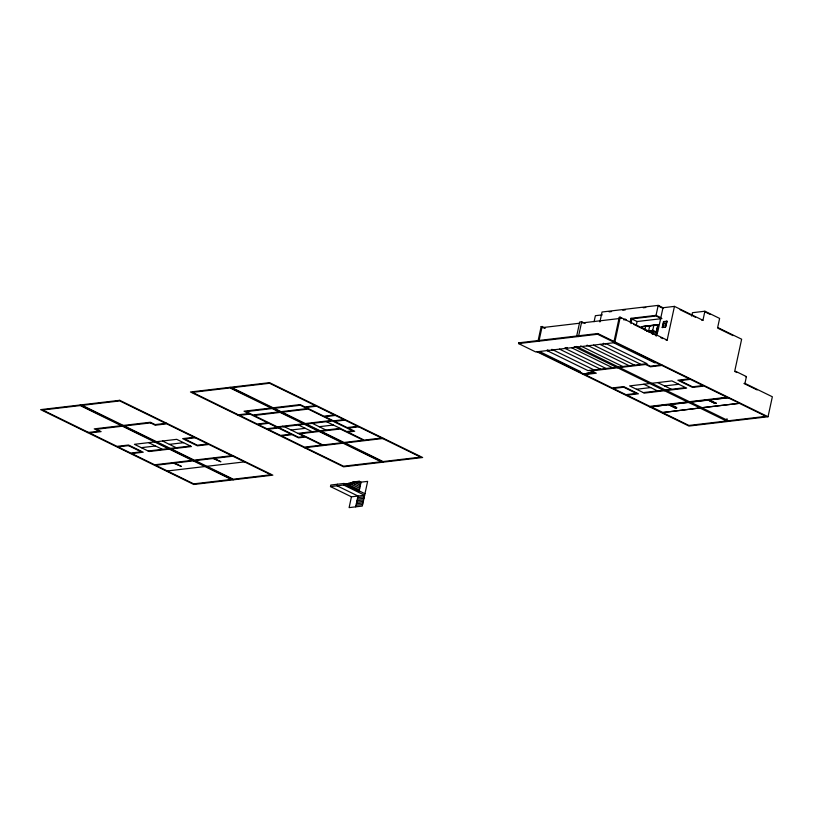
<?xml version="1.0" encoding="UTF-8"?>
<svg xmlns="http://www.w3.org/2000/svg" width="813" height="813" viewBox="0 0 813 813"><rect width="100%" height="100%" fill="white"/><g stroke="black" fill="none" stroke-linecap="round" stroke-linejoin="round"><path stroke-width="1.22" d="M330.485 486.57L343.665 485.015L364.62 495.259L351.44 496.814L330.485 486.57L330.82 485.026L344.001 483.471L364.956 493.715M337.415 484.253L337.08 485.798L358.035 496.042L355.698 506.834M343.665 485.015L344.001 483.471M359.366 489.863L348.269 484.446L347.944 485.991L359.031 491.408L361.033 482.15L367.628 481.377L362.293 506.062L349.112 507.617L351.44 496.814M350.118 485.351L350.454 483.806L359.702 488.318M352.263 483.572L352.598 482.028L359.183 481.245L361.033 482.15M352.303 484.711L352.639 483.166L360.037 486.784M354.488 484.07L354.824 482.526L360.372 485.239M356.673 483.43L357.009 481.885L360.698 483.694M358.858 482.79L359.183 481.245M744.952 383.39L746.425 376.582L734.789 370.891L741.639 339.214L717.666 327.497L719.627 318.422L704.901 311.227L702.94 320.302L674.455 306.379L667.158 340.139L620.238 317.212L614.75 342.619L535.676 351.938L518.552 343.574L518.714 342.842L597.789 333.523L768.031 416.744L772.35 396.774L744.952 383.39L743.966 383.502L757.147 389.945M537.962 341.338L541.163 326.531L545.503 328.046M538.958 341.226L542.159 326.409M547.139 350.586L547.301 349.864L549.009 350.698L547.556 350.87L587.962 370.616L647.006 363.665L606.528 343.879L605.085 344.051M551.722 350.047L551.875 349.326L593.998 369.905M574.222 347.395L574.385 346.673L616.498 367.252M576.783 335.566L579.72 321.989L581.691 321.755L585.106 323.422M576.204 347.161L576.356 346.44M578.49 336.572L581.691 321.755M580.482 346.653L580.645 345.932L622.758 366.521M586.945 345.901L587.098 345.169L629.211 365.759M594.079 321.724L595.38 315.698L602.26 314.885M599.892 321.989L602.047 311.999L658.195 305.383L662.991 307.731L674.455 306.379M518.552 343.574L597.626 334.255L597.789 333.523M603.287 343.97L603.439 343.249M660.827 364.935L613.917 342.009L619.252 317.324L620.238 317.212M630.156 321.918L630.929 318.33L656.03 315.373L660.827 317.71M630.918 323.615L631.955 318.828L656.071 315.993L661.01 318.401M636.294 325.241L637.087 321.531L661.945 318.605M656.67 330.911L657.991 324.763L641.518 326.704L657.941 325.037M644.821 330.017L645.583 326.491M648.428 331.877L649.699 326.003M652.026 332.822L652.443 330.871L648.052 331.389M652.158 332.893L653.815 325.525M656.03 315.373L658.195 305.383M652.138 333.787L652.88 330.383L657.158 332.476L656.416 335.881M652.351 333.94L653.124 331.003L656.711 332.761L656.081 335.688M653.124 331.003L652.493 334.092L653.134 331.165M655.847 332.934L657.991 324.763M655.888 335.708L656.579 332.771L652.991 331.013M656.406 334.773L657.158 332.476M662.991 307.731L657.747 331.958L656.762 332.08M664.76 327.365L662.219 327.456L663.499 321.552L667.138 321.338L666.751 323.107L663.459 323.493M662.565 327.619L663.835 321.724L667.138 321.338M662.219 327.456L665.512 327.07L666.792 321.165M650.908 406.866L668.743 404.589L675.39 407.831M662.554 412.557L700.156 407.943L662.554 412.557L688.916 425.443L726.476 421.012L726.985 418.665M649.922 406.978L668.743 404.589M676.67 407.984C657.605 400.209 681.995 407.994 675.42 408.126M691.711 316.094L692.452 312.7L704.901 311.227M688.469 402.435L700.156 407.943M690.45 402.201L702.127 407.709L739.688 403.289L702.127 407.709M708.245 400.108L715.023 403.461L708.245 400.108L669.688 404.65M709.231 399.996L715.877 403.238L709.231 399.996L728.997 397.659M714.922 403.177L716.253 403.146L715.023 403.461M728.011 397.781L739.688 403.289M609.11 311.836L611.589 311.542M622.778 310.22L625.258 309.936M643.317 307.761L645.807 307.466M658.235 306.003L659.221 305.891M541.885 327.659L579.445 323.239M581.427 323.005L618.988 318.574M623.683 319.844L626.091 319.56L624.994 319.031M657.656 324.6L641.518 326.704M701.954 320.424L702.94 320.302M663.073 325.261L666.365 324.875L665.512 327.07M646.721 331.104L652.88 330.383M646.802 331.267L652.89 330.545M565.035 347.771L567.179 347.517M613.917 342.009L614.902 341.897M615.563 342.812L614.11 342.984L654.587 362.771L656.03 362.598M666.162 340.251L667.158 340.139M578.937 371.683L580.391 371.511L539.984 351.765L538.531 351.938L583.866 374.01M586.59 373.248L589.984 372.852M586.061 373.604L589.821 373.167M582.738 374.143L594.212 372.791L589.415 370.443M661.812 364.824L650.349 366.175L645.552 363.828M87.56 432.557L99.023 431.205L94.237 428.868L150.375 422.252L155.171 424.589L166.635 423.238M237.366 414.904L249.825 413.441M316.44 405.585L304.977 406.937L300.18 404.589L244.042 411.205L248.829 413.553M303.381 423.786L277.284 426.855L254.002 415.484L280.089 412.404L342.07 442.699L304.509 447.12L281.572 435.91L292.05 434.681L298.554 437.851L305.475 437.038L321.907 445.077M305.353 423.553L331.45 420.473L308.168 409.091L282.07 412.171L344.051 442.465L363.218 440.209L340.281 428.99L321.105 431.256M154.602 441.937L134.43 444.315L149.155 451.51L169.317 449.142M156.574 441.703L176.736 439.335L191.462 446.53L171.299 448.908M304.408 424.284L278.31 427.364L298.513 437.242L304.438 436.54L284.245 426.662M306.379 424.051L332.476 420.982L352.679 430.849L346.745 431.551L326.541 421.683M649.78 383.523L629.618 385.901L644.343 393.096L664.506 390.718M651.752 383.289L671.924 380.911L686.639 388.116L666.477 390.484M141.279 447.668L155.517 445.991M169.358 444.355L183.586 442.679M291.084 430.006L305.322 428.329M319.163 426.703L333.391 425.026M636.467 389.244L650.695 387.567M664.536 385.941L678.764 384.264M745.44 376.693L746.425 376.582M643.317 392.598L663.479 390.22M665.451 389.986L685.613 387.608M148.129 451.012L168.291 448.634M170.273 448.4L190.435 446.022M297.934 433.359L318.096 430.981M320.078 430.748L340.241 428.37M319.133 431.479L299.956 433.746L322.893 444.955M674.597 403.604L671.142 404.01L676.233 403.705M677.463 403.563L688.509 402.252M691.751 401.876L696.792 401.276M699.312 400.982L708.275 399.925M713.021 399.366L728.052 397.598M154.744 465.392L233.819 456.083M304.55 447.739L383.624 438.42M675.257 407.852L676.711 407.801M675.217 408.035L668.703 404.772M167.376 470.971L204.937 466.54M206.909 466.306L244.469 461.886M768.031 416.744L688.957 426.063L536.946 351.755M350.413 482.668L357.009 481.885M348.228 483.298L354.824 482.526M346.053 483.938L352.639 483.166M344.966 484.446L350.454 483.806M344.976 484.833L348.269 484.446M357.7 497.576L364.285 496.804M357.364 499.121L363.96 498.349M357.029 500.666L363.624 499.893M356.704 502.21L363.289 501.428M356.368 503.755L362.954 502.973M356.033 505.29L362.618 504.517M704.942 311.846L710.216 314.428M680.075 309.723L692.361 315.739M693.387 316.237L695.532 317.283M717.767 328.147L733.062 335.627M659.191 306.471L663.022 308.351M630.929 318.33L631.955 318.828M631.162 318.635L637.087 321.531M734.861 371.521L736.974 372.557M619.252 317.324L621.488 318.422M633.774 324.428L654.993 334.793M660.583 337.527L662.819 338.615M739.647 403.472L766.019 416.358L728.458 420.778L702.097 407.892M597.626 334.255L614.75 342.619M599.964 344.346L640.939 364.376M593.51 345.108L634.486 365.139M657.687 382.598L671.386 389.285M541.163 326.531L544.517 328.167M577.494 346.988L618.469 367.019M700.115 408.126L726.476 421.012M571.529 347.7L612.514 367.73M643.845 384.224L657.544 390.921M565.106 348.452L606.081 368.482M559.507 349.112L600.482 369.143M592.159 372.954L592.636 373.187L584.252 373.878M650.949 406.683L662.595 412.374M518.714 342.842L520.848 343.889M315.454 405.707L269.57 383.279L232.01 387.699L273.097 407.791M382.638 438.542L420.646 457.119L383.086 461.55L345.078 442.963M312.314 423.36L326.013 430.047M229.988 387.313L383.116 462.16M271.125 408.014L230.028 387.933L192.468 392.364L238.351 414.793M343.096 443.197L381.104 461.774L343.543 466.205L305.536 447.628M298.473 424.986L312.172 431.683M282.558 426.236L283.585 426.744M277.944 426.784L278.971 427.282M165.649 423.36L119.765 400.931L82.204 405.352L123.291 425.443M232.833 456.195L270.841 474.772L233.28 479.203L195.272 460.625M214.053 458.41L220.892 461.754L213.057 458.522M162.509 441.012L176.197 447.699M80.182 404.965L233.311 479.822M121.32 425.677L80.223 405.585L42.662 410.016L88.546 432.445M193.291 460.849L231.299 479.436L193.738 483.857L155.73 465.28M148.667 442.638L162.366 449.335M174.51 463.064L181.36 466.418L173.525 463.186M119.724 400.311L40.65 409.63L193.779 484.477L272.853 475.158L119.724 400.311M269.53 382.659L190.455 391.978L343.584 466.825L422.658 457.506L269.53 382.659M122.407 426.205L96.32 429.284L101.107 431.622L89.643 432.973L117.042 446.367L128.505 445.016L143.23 452.211L131.767 453.563L154.704 464.782L192.264 460.351L122.407 426.205M150.486 422.902L124.389 425.971L194.246 460.117L231.796 455.697L208.86 444.477L197.396 445.829L182.671 438.634L194.134 437.282L166.675 423.858L155.212 425.209L150.486 422.902M272.213 408.553L246.126 411.632L252.975 414.976L279.062 411.906L272.213 408.553M300.292 405.25L274.194 408.319L281.044 411.673L307.141 408.593L300.292 405.25M617.595 367.791L591.498 370.87L596.295 373.208L584.821 374.559L612.219 387.953L623.683 386.602L638.408 393.797L626.945 395.148L649.882 406.358L687.442 401.937L617.595 367.791M645.664 364.488L619.567 367.557L689.424 401.703L726.985 397.272L704.038 386.063L692.574 387.415L677.849 380.22L689.312 378.868L661.853 365.444L650.39 366.795L645.664 364.488M249.926 414.091L239.449 415.321L257.254 424.03L267.731 422.79L249.926 414.091M316.481 406.205L306.003 407.435L323.879 416.175L334.356 414.945L316.481 406.205M268.757 423.299L258.28 424.528L266.847 428.715L277.324 427.475L268.757 423.299M335.383 415.443L324.905 416.683L333.462 420.86L343.94 419.63L335.383 415.443M623.723 387.222L613.246 388.451L625.919 394.651L636.396 393.411L623.723 387.222M690.339 379.366L679.871 380.606L692.534 386.795L703.011 385.565L690.339 379.366M128.545 445.636L118.068 446.865L130.73 453.065L141.208 451.825L128.545 445.636M195.161 437.78L184.683 439.02L197.356 445.209L207.833 443.979L195.161 437.78M278.351 427.984L267.873 429.213L280.536 435.412L291.013 434.172L278.351 427.984M344.966 420.128L334.489 421.368L347.161 427.557L357.639 426.327L344.966 420.128M358.665 426.825L348.188 428.055L354.692 431.236L347.771 432.059L364.214 440.087L381.602 438.034L358.665 426.825"/></g></svg>
